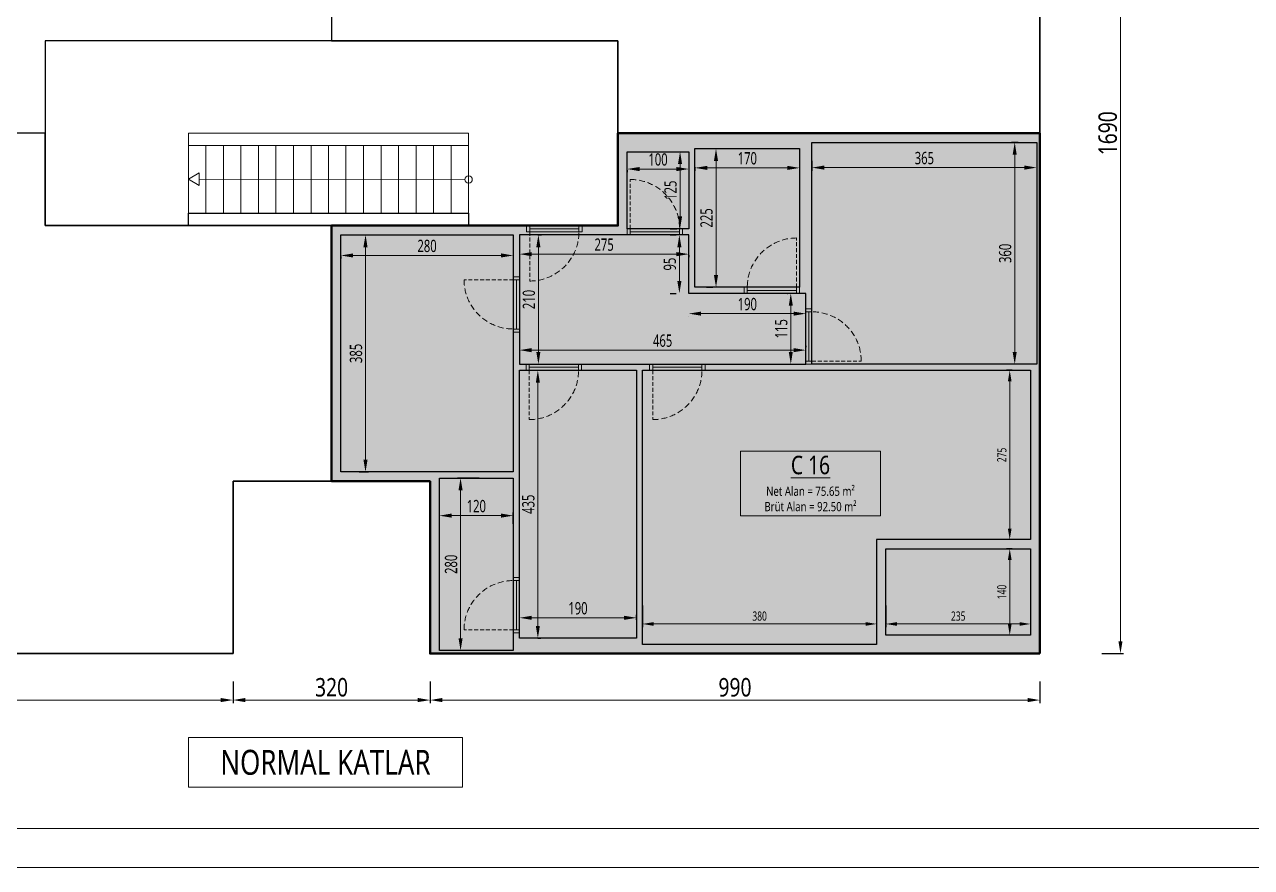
# Model space of a CAD drawing. Header units: metres. Extents: x 41905 to 73816, y -45641 to -42980.
# Drawn here: x 62085 to 64077, y -45641 to -44272 of the extents above; entities that cross this region are included whole.
import ezdxf

# ---------------------------------------------------------------- set-up
doc = ezdxf.new("R2010")
doc.units = ezdxf.units.M
doc.linetypes.add('HIDDEN2', pattern=[4.7625, 3.175, -1.5875])
for name, color, linetype, lineweight, true_color in [('0A PLAN BOYAMA', 7, 'Continuous', 13, 0xffdf7f), ('A YAZDIRMA', 7, 'Continuous', 13, 0x848484), ('A ÖLÇÜ DIŞ', 1, 'Continuous', 13, 0xff0000)]:
    doc.layers.add(name, color=color, linetype=linetype, lineweight=lineweight, true_color=true_color)
for name, color, linetype, lineweight in [('A ALAN BRÜT', 5, 'Continuous', 30), ('A ANTET', 7, 'Continuous', 13), ('A BİNA KONTUR', 4, 'Continuous', 50), ('A DUVAR', 7, 'Continuous', 30), ('A KAPI', 11, 'Continuous', 13), ('A KAPI KESİK', 11, 'HIDDEN2', 13), ('A MERDİVEN', 3, 'Continuous', 13), ('A YAZI', 7, 'Continuous', 13)]:
    doc.layers.add(name, color=color, linetype=linetype, lineweight=lineweight)
doc.styles.add('HİB Segoe Bold', font='segoeuib.ttf', dxfattribs={"width": 0.8})
doc.styles.add('HİB SEGOE Normal .7', font='segoeui.ttf', dxfattribs={"width": 0.7})
doc.styles.add('HİB Segoe Semilight .7', font='segoeuisl.ttf', dxfattribs={"width": 0.7})
doc.dimstyles.new('HİB New', dxfattribs={"dimtxt": 12, "dimasz": 18, "dimexe": 5, "dimexo": 30, "dimgap": 5, "dimtad": 1, "dimdec": 0, "dimzin": 0, "dimdsep": 46, "dimtxsty": 'HİB Segoe Semilight .7', "dimcen": 0.09, "dimclrd": 256, "dimclre": 256, "dimclrt": 256, "dimadec": 0, "dimazin": 0, "dimtfac": 1, "dimtdec": 4, "dimtix": 1, "dimtofl": 0, "dimtmove": 0, "dimatfit": 3, "dimfxl": 30, "dimfxlon": 1, "dimtvp": 1, "dimtolj": 1, "dimtzin": 0, "dimlwd": -1, "dimlwe": -3, "dimarcsym": 0})

# ---------------------------------------------------------------- blocks, each defined once
blk = doc.blocks.new('safsafsaf')
at = {"layer": 'A ANTET', "linetype": 'ByBlock', "ltscale": 100}
blk.add_lwpolyline([(52997.3, -40674.5), (49168, -40674.5), (49168, -37858.9), (52997.3, -37858.9)], close=True, dxfattribs=at)
at = {"layer": 'A YAZDIRMA', "linetype": 'ByBlock', "ltscale": 100}
blk.add_lwpolyline([(53278.8, -40744.9), (53278.8, -37788.5), (49097.6, -37788.5), (49097.6, -40744.9)], close=True, dxfattribs=at)
blk = doc.blocks.new('*D18022')
at = {"layer": 'A ÖLÇÜ DIŞ', "lineweight": -3, "ltscale": 0.5}
for p, q in [((63063.8, -44508.4), (63063.8, -44511.5)), ((63163.8, -44508.4), (63163.8, -44511.5))]:
    blk.add_line(p, q, dxfattribs=at)
at = {"layer": 'A ÖLÇÜ DIŞ', "ltscale": 0.5}
blk.add_line((63083.8, -44506.5), (63143.8, -44506.5), dxfattribs=at)
at = {"layer": 'A ÖLÇÜ DIŞ'}
for points in [[(63083.8, -44503.2), (63083.8, -44509.9), (63063.8, -44506.5)], [(63143.8, -44509.9), (63143.8, -44503.2), (63163.8, -44506.5)]]:
    blk.add_solid(points, dxfattribs=at)
at = {"layer": 'Defpoints', "color": 0}
for p in [(63063.8, -44478.4), (63163.8, -44478.4), (63163.8, -44506.5)]:
    blk.add_point(p, dxfattribs=at)
at = {"layer": 'A ÖLÇÜ DIŞ', "ltscale": 0.5, "insert": (63113.8, -44491.1), "char_height": 20, "attachment_point": 5, "style": 'HİB SEGOE Normal .7'}
blk.add_mtext('\\A1;100', dxfattribs=at)
blk = doc.blocks.new('*D18023')
at = {"layer": 'A ÖLÇÜ DIŞ', "lineweight": -3, "ltscale": 0.5}
for p, q in [((63173.8, -44503.4), (63173.8, -44509.6)), ((63343.8, -44503.4), (63343.8, -44509.6))]:
    blk.add_line(p, q, dxfattribs=at)
at = {"layer": 'A ÖLÇÜ DIŞ', "ltscale": 0.5}
blk.add_line((63193.8, -44504.6), (63323.8, -44504.6), dxfattribs=at)
at = {"layer": 'A ÖLÇÜ DIŞ'}
for points in [[(63193.8, -44501.3), (63193.8, -44508), (63173.8, -44504.6)], [(63323.8, -44508), (63323.8, -44501.3), (63343.8, -44504.6)]]:
    blk.add_solid(points, dxfattribs=at)
at = {"layer": 'Defpoints', "color": 0}
for p in [(63173.8, -44473.4), (63343.8, -44473.4), (63343.8, -44504.6)]:
    blk.add_point(p, dxfattribs=at)
at = {"layer": 'A ÖLÇÜ DIŞ', "ltscale": 0.5, "insert": (63258.8, -44489.2), "char_height": 20, "attachment_point": 5, "style": 'HİB SEGOE Normal .7'}
blk.add_mtext('\\A1;170', dxfattribs=at)
blk = doc.blocks.new('*D18024')
at = {"layer": 'A ÖLÇÜ DIŞ', "lineweight": -3, "ltscale": 0.5}
for p, q in [((63363.8, -44493.4), (63363.8, -44509.2)), ((63728.8, -44493.4), (63728.8, -44509.2))]:
    blk.add_line(p, q, dxfattribs=at)
at = {"layer": 'A ÖLÇÜ DIŞ', "ltscale": 0.5}
blk.add_line((63383.8, -44504.2), (63708.8, -44504.2), dxfattribs=at)
at = {"layer": 'A ÖLÇÜ DIŞ'}
for points in [[(63383.8, -44500.8), (63383.8, -44507.5), (63363.8, -44504.2)], [(63708.8, -44507.5), (63708.8, -44500.8), (63728.8, -44504.2)]]:
    blk.add_solid(points, dxfattribs=at)
at = {"layer": 'Defpoints', "color": 0}
for p in [(63363.8, -44463.4), (63728.8, -44463.4), (63728.8, -44504.2)]:
    blk.add_point(p, dxfattribs=at)
at = {"layer": 'A ÖLÇÜ DIŞ', "ltscale": 0.5, "insert": (63546.3, -44488.8), "char_height": 20, "attachment_point": 5, "style": 'HİB SEGOE Normal .7'}
blk.add_mtext('\\A1;365', dxfattribs=at)
blk = doc.blocks.new('*D18025')
at = {"layer": 'A ÖLÇÜ DIŞ', "lineweight": -3, "ltscale": 0.5}
for p, q in [((63698.8, -44463.4), (63688, -44463.4)), ((63698.8, -44823.4), (63688, -44823.4))]:
    blk.add_line(p, q, dxfattribs=at)
at = {"layer": 'A ÖLÇÜ DIŞ', "ltscale": 0.5}
blk.add_line((63693, -44483.4), (63693, -44803.4), dxfattribs=at)
at = {"layer": 'A ÖLÇÜ DIŞ'}
for points in [[(63696.3, -44483.4), (63689.6, -44483.4), (63693, -44463.4)], [(63689.6, -44803.4), (63696.3, -44803.4), (63693, -44823.4)]]:
    blk.add_solid(points, dxfattribs=at)
at = {"layer": 'Defpoints', "color": 0}
for p in [(63728.8, -44463.4), (63693, -44823.4), (63728.8, -44823.4)]:
    blk.add_point(p, dxfattribs=at)
at = {"layer": 'A ÖLÇÜ DIŞ', "ltscale": 0.5, "insert": (63677.6, -44643.4), "char_height": 20, "attachment_point": 5, "rotation": 90, "style": 'HİB SEGOE Normal .7'}
blk.add_mtext('\\A1;360', dxfattribs=at)
blk = doc.blocks.new('*D18027')
at = {"layer": 'A ÖLÇÜ DIŞ', "lineweight": -3, "ltscale": 0.5}
for p, q in [((63323.8, -44708.4), (63324.4, -44708.4)), ((63323.8, -44823.4), (63324.4, -44823.4))]:
    blk.add_line(p, q, dxfattribs=at)
at = {"layer": 'A ÖLÇÜ DIŞ', "ltscale": 0.5}
blk.add_line((63329.4, -44728.4), (63329.4, -44803.4), dxfattribs=at)
at = {"layer": 'A ÖLÇÜ DIŞ'}
for points in [[(63332.7, -44728.4), (63326.1, -44728.4), (63329.4, -44708.4)], [(63326.1, -44803.4), (63332.7, -44803.4), (63329.4, -44823.4)]]:
    blk.add_solid(points, dxfattribs=at)
at = {"layer": 'Defpoints', "color": 0}
for p in [(63353.8, -44708.4), (63329.4, -44823.4), (63353.8, -44823.4)]:
    blk.add_point(p, dxfattribs=at)
at = {"layer": 'A ÖLÇÜ DIŞ', "ltscale": 0.5, "insert": (63314, -44765.9), "char_height": 20, "attachment_point": 5, "rotation": 90, "style": 'HİB SEGOE Normal .7'}
blk.add_mtext('\\A1;115', dxfattribs=at)
blk = doc.blocks.new('*D18028')
at = {"layer": 'A ÖLÇÜ DIŞ', "ltscale": 0.5}
blk.add_line((63183.8, -44741.3), (63333.8, -44741.3), dxfattribs=at)
at = {"layer": 'A ÖLÇÜ DIŞ', "lineweight": -3, "ltscale": 0.5}
for p, q in [((63163.8, -44746.6), (63163.8, -44746.3)), ((63353.8, -44746.6), (63353.8, -44746.3))]:
    blk.add_line(p, q, dxfattribs=at)
at = {"layer": 'A ÖLÇÜ DIŞ'}
for points in [[(63183.8, -44738), (63183.8, -44744.7), (63163.8, -44741.3)], [(63333.8, -44744.7), (63333.8, -44738), (63353.8, -44741.3)]]:
    blk.add_solid(points, dxfattribs=at)
at = {"layer": 'Defpoints', "color": 0}
for p in [(63163.8, -44716.6), (63353.8, -44716.6), (63353.8, -44741.3)]:
    blk.add_point(p, dxfattribs=at)
at = {"layer": 'A ÖLÇÜ DIŞ', "ltscale": 0.5, "insert": (63258.8, -44725.9), "char_height": 20, "attachment_point": 5, "style": 'HİB SEGOE Normal .7'}
blk.add_mtext('\\A1;190', dxfattribs=at)
blk = doc.blocks.new('*D18029')
at = {"layer": 'A ÖLÇÜ DIŞ', "lineweight": -3, "ltscale": 0.5}
for p, q in [((63192.7, -44473.4), (63203, -44473.4)), ((63192.7, -44698.4), (63203, -44698.4))]:
    blk.add_line(p, q, dxfattribs=at)
at = {"layer": 'A ÖLÇÜ DIŞ', "ltscale": 0.5}
blk.add_line((63208, -44678.4), (63208, -44493.4), dxfattribs=at)
at = {"layer": 'A ÖLÇÜ DIŞ'}
for points in [[(63211.3, -44493.4), (63204.6, -44493.4), (63208, -44473.4)], [(63204.6, -44678.4), (63211.3, -44678.4), (63208, -44698.4)]]:
    blk.add_solid(points, dxfattribs=at)
at = {"layer": 'Defpoints', "color": 0}
for p in [(63208, -44473.4), (63222.7, -44473.4), (63222.7, -44698.4)]:
    blk.add_point(p, dxfattribs=at)
at = {"layer": 'A ÖLÇÜ DIŞ', "ltscale": 0.5, "insert": (63192.6, -44585.9), "char_height": 20, "attachment_point": 5, "rotation": 90, "style": 'HİB SEGOE Normal .7'}
blk.add_mtext('\\A1;225', dxfattribs=at)
blk = doc.blocks.new('*D18030')
at = {"layer": 'A ÖLÇÜ DIŞ', "lineweight": -3, "ltscale": 0.5}
for p, q in [((63133.8, -44478.4), (63144.6, -44478.4)), ((63133.8, -44603.4), (63144.6, -44603.4))]:
    blk.add_line(p, q, dxfattribs=at)
at = {"layer": 'A ÖLÇÜ DIŞ', "ltscale": 0.5}
blk.add_line((63149.6, -44583.4), (63149.6, -44498.4), dxfattribs=at)
at = {"layer": 'A ÖLÇÜ DIŞ'}
for points in [[(63152.9, -44498.4), (63146.3, -44498.4), (63149.6, -44478.4)], [(63146.3, -44583.4), (63152.9, -44583.4), (63149.6, -44603.4)]]:
    blk.add_solid(points, dxfattribs=at)
at = {"layer": 'Defpoints', "color": 0}
for p in [(63149.6, -44478.4), (63163.8, -44478.4), (63163.8, -44603.4)]:
    blk.add_point(p, dxfattribs=at)
at = {"layer": 'A ÖLÇÜ DIŞ', "ltscale": 0.5, "insert": (63134.2, -44540.9), "char_height": 20, "attachment_point": 5, "rotation": 90, "style": 'HİB SEGOE Normal .7'}
blk.add_mtext('\\A1;125', dxfattribs=at)
blk = doc.blocks.new('*D18031')
at = {"layer": 'A ÖLÇÜ DIŞ', "lineweight": -3, "ltscale": 0.5}
for p, q in [((63133.8, -44613.4), (63143.5, -44613.4)), ((63133.8, -44708.4), (63143.5, -44708.4))]:
    blk.add_line(p, q, dxfattribs=at)
at = {"layer": 'A ÖLÇÜ DIŞ', "ltscale": 0.5}
blk.add_line((63148.5, -44633.4), (63148.5, -44688.4), dxfattribs=at)
at = {"layer": 'A ÖLÇÜ DIŞ'}
for points in [[(63151.8, -44633.4), (63145.2, -44633.4), (63148.5, -44613.4)], [(63145.2, -44688.4), (63151.8, -44688.4), (63148.5, -44708.4)]]:
    blk.add_solid(points, dxfattribs=at)
at = {"layer": 'Defpoints', "color": 0}
for p in [(63163.8, -44613.4), (63148.5, -44708.4), (63163.8, -44708.4)]:
    blk.add_point(p, dxfattribs=at)
at = {"layer": 'A ÖLÇÜ DIŞ', "ltscale": 0.5, "insert": (63133.1, -44660.9), "char_height": 20, "attachment_point": 5, "rotation": 90, "style": 'HİB SEGOE Normal .7'}
blk.add_mtext('\\A1;95', dxfattribs=at)
blk = doc.blocks.new('*D18032')
at = {"layer": 'A ÖLÇÜ DIŞ', "lineweight": -3, "ltscale": 0.5}
for p, q in [((62888.8, -44646.6), (62888.8, -44649.7)), ((63163.8, -44646.6), (63163.8, -44649.7))]:
    blk.add_line(p, q, dxfattribs=at)
at = {"layer": 'A ÖLÇÜ DIŞ', "ltscale": 0.5}
blk.add_line((63143.8, -44644.7), (62908.8, -44644.7), dxfattribs=at)
at = {"layer": 'A ÖLÇÜ DIŞ'}
for points in [[(62908.8, -44641.4), (62908.8, -44648.1), (62888.8, -44644.7)], [(63143.8, -44648.1), (63143.8, -44641.4), (63163.8, -44644.7)]]:
    blk.add_solid(points, dxfattribs=at)
at = {"layer": 'Defpoints', "color": 0}
for p in [(62888.8, -44616.6), (63163.8, -44616.6), (62888.8, -44644.7)]:
    blk.add_point(p, dxfattribs=at)
at = {"layer": 'A ÖLÇÜ DIŞ', "ltscale": 0.5, "insert": (63026.3, -44629.4), "char_height": 20, "attachment_point": 5, "style": 'HİB SEGOE Normal .7'}
blk.add_mtext('\\A1;275', dxfattribs=at)
blk = doc.blocks.new('*D18033')
at = {"layer": 'A ÖLÇÜ DIŞ', "lineweight": -3, "ltscale": 0.5}
for p, q in [((62918.8, -44613.4), (62924.6, -44613.4)), ((62918.8, -44823.4), (62924.6, -44823.4))]:
    blk.add_line(p, q, dxfattribs=at)
at = {"layer": 'A ÖLÇÜ DIŞ', "ltscale": 0.5}
blk.add_line((62919.6, -44633.4), (62919.6, -44803.4), dxfattribs=at)
at = {"layer": 'A ÖLÇÜ DIŞ'}
for points in [[(62922.9, -44633.4), (62916.2, -44633.4), (62919.6, -44613.4)], [(62916.2, -44803.4), (62922.9, -44803.4), (62919.6, -44823.4)]]:
    blk.add_solid(points, dxfattribs=at)
at = {"layer": 'Defpoints', "color": 0}
for p in [(62888.8, -44613.4), (62888.8, -44823.4), (62919.6, -44823.4)]:
    blk.add_point(p, dxfattribs=at)
at = {"layer": 'A ÖLÇÜ DIŞ', "ltscale": 0.5, "insert": (62904.2, -44718.4), "char_height": 20, "attachment_point": 5, "rotation": 90, "style": 'HİB SEGOE Normal .7'}
blk.add_mtext('\\A1;210', dxfattribs=at)
blk = doc.blocks.new('*D18034')
at = {"layer": 'A ÖLÇÜ DIŞ', "lineweight": -3, "ltscale": 0.5}
for p, q in [((62888.8, -44793.4), (62888.8, -44795.6)), ((63353.8, -44793.4), (63353.8, -44795.6))]:
    blk.add_line(p, q, dxfattribs=at)
at = {"layer": 'A ÖLÇÜ DIŞ', "ltscale": 0.5}
blk.add_line((62908.8, -44800.6), (63333.8, -44800.6), dxfattribs=at)
at = {"layer": 'A ÖLÇÜ DIŞ'}
for points in [[(62908.8, -44797.3), (62908.8, -44804), (62888.8, -44800.6)], [(63333.8, -44804), (63333.8, -44797.3), (63353.8, -44800.6)]]:
    blk.add_solid(points, dxfattribs=at)
at = {"layer": 'Defpoints', "color": 0}
for p in [(63353.8, -44800.6), (62888.8, -44823.4), (63353.8, -44823.4)]:
    blk.add_point(p, dxfattribs=at)
at = {"layer": 'A ÖLÇÜ DIŞ', "ltscale": 0.5, "insert": (63121.3, -44785.3), "char_height": 20, "attachment_point": 5, "style": 'HİB SEGOE Normal .7'}
blk.add_mtext('\\A1;465', dxfattribs=at)
blk = doc.blocks.new('*D18036')
at = {"layer": 'A ÖLÇÜ DIŞ', "lineweight": -3, "ltscale": 0.5}
for p, q in [((62888.8, -45238.4), (62888.8, -45230.3)), ((63078.8, -45238.4), (63078.8, -45230.3))]:
    blk.add_line(p, q, dxfattribs=at)
at = {"layer": 'A ÖLÇÜ DIŞ', "ltscale": 0.5}
blk.add_line((62908.8, -45235.3), (63058.8, -45235.3), dxfattribs=at)
at = {"layer": 'A ÖLÇÜ DIŞ'}
for points in [[(62908.8, -45232), (62908.8, -45238.6), (62888.8, -45235.3)], [(63058.8, -45238.6), (63058.8, -45232), (63078.8, -45235.3)]]:
    blk.add_solid(points, dxfattribs=at)
at = {"layer": 'Defpoints', "color": 0}
for p in [(63078.8, -45235.3), (62888.8, -45268.4), (63078.8, -45268.4)]:
    blk.add_point(p, dxfattribs=at)
at = {"layer": 'A ÖLÇÜ DIŞ', "ltscale": 0.5, "insert": (62983.8, -45219.9), "char_height": 20, "attachment_point": 5, "style": 'HİB SEGOE Normal .7'}
blk.add_mtext('\\A1;190', dxfattribs=at)
blk = doc.blocks.new('*D18037')
at = {"layer": 'A ÖLÇÜ DIŞ', "lineweight": -3, "ltscale": 0.5}
for p, q in [((62758.8, -45082.5), (62758.8, -45064.4)), ((62878.8, -45082.5), (62878.8, -45064.4))]:
    blk.add_line(p, q, dxfattribs=at)
at = {"layer": 'A ÖLÇÜ DIŞ', "ltscale": 0.5}
blk.add_line((62858.8, -45069.4), (62778.8, -45069.4), dxfattribs=at)
at = {"layer": 'A ÖLÇÜ DIŞ'}
for points in [[(62778.8, -45066), (62778.8, -45072.7), (62758.8, -45069.4)], [(62858.8, -45072.7), (62858.8, -45066), (62878.8, -45069.4)]]:
    blk.add_solid(points, dxfattribs=at)
at = {"layer": 'Defpoints', "color": 0}
for p in [(62758.8, -45069.4), (62758.8, -45112.5), (62878.8, -45112.5)]:
    blk.add_point(p, dxfattribs=at)
at = {"layer": 'A ÖLÇÜ DIŞ', "ltscale": 0.5, "insert": (62818.8, -45054), "char_height": 20, "attachment_point": 5, "style": 'HİB SEGOE Normal .7'}
blk.add_mtext('\\A1;120', dxfattribs=at)
blk = doc.blocks.new('*D18038')
at = {"layer": 'A ÖLÇÜ DIŞ', "lineweight": -3, "ltscale": 0.5}
for p, q in [((62823.2, -45008.4), (62788.2, -45008.4)), ((62823.2, -45288.4), (62788.2, -45288.4))]:
    blk.add_line(p, q, dxfattribs=at)
at = {"layer": 'A ÖLÇÜ DIŞ', "ltscale": 0.5}
blk.add_line((62793.2, -45268.4), (62793.2, -45028.4), dxfattribs=at)
at = {"layer": 'A ÖLÇÜ DIŞ'}
for points in [[(62796.6, -45028.4), (62789.9, -45028.4), (62793.2, -45008.4)], [(62789.9, -45268.4), (62796.6, -45268.4), (62793.2, -45288.4)]]:
    blk.add_solid(points, dxfattribs=at)
at = {"layer": 'Defpoints', "color": 0}
for p in [(62793.2, -45008.4), (62888.5, -45008.4), (62888.5, -45288.4)]:
    blk.add_point(p, dxfattribs=at)
at = {"layer": 'A ÖLÇÜ DIŞ', "ltscale": 0.5, "insert": (62777.9, -45148.4), "char_height": 20, "attachment_point": 5, "rotation": 90, "style": 'HİB SEGOE Normal .7'}
blk.add_mtext('\\A1;280', dxfattribs=at)
blk = doc.blocks.new('*D18039')
at = {"layer": 'A ÖLÇÜ DIŞ', "lineweight": -3, "ltscale": 0.5}
for p, q in [((62918.8, -44833.4), (62923.7, -44833.4)), ((62918.8, -45268.4), (62923.7, -45268.4))]:
    blk.add_line(p, q, dxfattribs=at)
at = {"layer": 'A ÖLÇÜ DIŞ', "ltscale": 0.5}
blk.add_line((62918.7, -44853.4), (62918.7, -45248.4), dxfattribs=at)
at = {"layer": 'A ÖLÇÜ DIŞ'}
for points in [[(62922, -44853.4), (62915.4, -44853.4), (62918.7, -44833.4)], [(62915.4, -45248.4), (62922, -45248.4), (62918.7, -45268.4)]]:
    blk.add_solid(points, dxfattribs=at)
at = {"layer": 'Defpoints', "color": 0}
for p in [(62888.8, -44833.4), (62888.8, -45268.4), (62918.7, -45268.4)]:
    blk.add_point(p, dxfattribs=at)
at = {"layer": 'A ÖLÇÜ DIŞ', "ltscale": 0.5, "insert": (62903.3, -45050.9), "char_height": 20, "attachment_point": 5, "rotation": 90, "style": 'HİB SEGOE Normal .7'}
blk.add_mtext('\\A1;435', dxfattribs=at)
blk = doc.blocks.new('*D18040')
at = {"layer": 'A ÖLÇÜ DIŞ', "lineweight": -3, "ltscale": 0.5}
for p, q in [((62628.8, -44613.4), (62643.9, -44613.4)), ((62628.8, -44998.4), (62643.9, -44998.4))]:
    blk.add_line(p, q, dxfattribs=at)
at = {"layer": 'A ÖLÇÜ DIŞ', "ltscale": 0.5}
blk.add_line((62638.9, -44633.4), (62638.9, -44978.4), dxfattribs=at)
at = {"layer": 'A ÖLÇÜ DIŞ'}
for points in [[(62642.2, -44633.4), (62635.5, -44633.4), (62638.9, -44613.4)], [(62635.5, -44978.4), (62642.2, -44978.4), (62638.9, -44998.4)]]:
    blk.add_solid(points, dxfattribs=at)
at = {"layer": 'Defpoints', "color": 0}
for p in [(62598.8, -44613.4), (62598.8, -44998.4), (62638.9, -44998.4)]:
    blk.add_point(p, dxfattribs=at)
at = {"layer": 'A ÖLÇÜ DIŞ', "ltscale": 0.5, "insert": (62623.5, -44805.9), "char_height": 20, "attachment_point": 5, "rotation": 90, "style": 'HİB SEGOE Normal .7'}
blk.add_mtext('\\A1;385', dxfattribs=at)
blk = doc.blocks.new('*D18041')
at = {"layer": 'A ÖLÇÜ DIŞ', "lineweight": -3, "ltscale": 0.5}
for p, q in [((62598.8, -44648.5), (62598.8, -44651.9)), ((62878.8, -44648.5), (62878.8, -44651.9))]:
    blk.add_line(p, q, dxfattribs=at)
at = {"layer": 'A ÖLÇÜ DIŞ', "ltscale": 0.5}
blk.add_line((62618.8, -44646.9), (62858.8, -44646.9), dxfattribs=at)
at = {"layer": 'A ÖLÇÜ DIŞ'}
for points in [[(62618.8, -44643.5), (62618.8, -44650.2), (62598.8, -44646.9)], [(62858.8, -44650.2), (62858.8, -44643.5), (62878.8, -44646.9)]]:
    blk.add_solid(points, dxfattribs=at)
at = {"layer": 'Defpoints', "color": 0}
for p in [(62598.8, -44618.5), (62878.8, -44618.5), (62878.8, -44646.9)]:
    blk.add_point(p, dxfattribs=at)
at = {"layer": 'A ÖLÇÜ DIŞ', "ltscale": 0.5, "insert": (62738.8, -44631.5), "char_height": 20, "attachment_point": 5, "style": 'HİB SEGOE Normal .7'}
blk.add_mtext('\\A1;280', dxfattribs=at)
blk = doc.blocks.new('MER')
at = {"layer": 'A MERDİVEN'}
for p, q in [((0, 110), (0, 0)), ((28.4, 110), (28.4, 0)), ((56.9, 110), (56.9, 0)), ((85.3, 110), (85.3, 0)), ((113.7, 110), (113.7, 0)), ((142.2, 110), (142.2, 0)), ((170.6, 110), (170.6, 0)), ((199.1, 110), (199.1, 0)), ((227.5, 110), (227.5, 0)), ((255.9, 110), (255.9, 0)), ((284.4, 110), (284.4, 0)), ((312.8, 110), (312.8, 0)), ((341.2, 110), (341.2, 0)), ((369.7, 110), (369.7, 0)), ((398.1, 110), (398.1, 0)), ((426.6, 110), (426.6, 0)), ((455, 110), (455, 0)), ((449, 55), (17.7, 55.5))]:
    blk.add_line(p, q, dxfattribs=at)
for points in [[(0, 130), (455, 130), (455, 110), (0, 110)], [(0, 55.5), (17.7, 45.3), (17.7, 65.8)]]:
    blk.add_lwpolyline(points, close=True, dxfattribs=at)
blk.add_circle((455, 55), 6, dxfattribs=at)
for p in [(28.4, 110), (56.9, 110), (85.3, 110), (113.7, 110), (142.2, 110), (170.6, 110), (199.1, 110), (227.5, 110), (255.9, 110), (284.4, 110), (312.8, 110), (341.2, 110), (369.7, 110), (398.1, 110), (426.6, 110)]:
    blk.add_point(p, dxfattribs=at)
blk = doc.blocks.new('KAPI 90X10')
at = {"layer": 'A KAPI', "color": 0}
for points in [[(5, 10), (0, 10), (0, 0), (5, 0)], [(85, 5), (85, 10), (5, 10), (5, 5)], [(90, 10), (85, 10), (85, 0), (90, 0)]]:
    blk.add_lwpolyline(points, close=True, dxfattribs=at)
at = {"layer": 'A KAPI KESİK', "color": 0, "ltscale": 2}
blk.add_line((85, 10), (85, 90), dxfattribs=at)
at = {"layer": 'A KAPI KESİK', "color": 0, "ltscale": 3}
blk.add_arc((85, 10), 80, 90, 180, dxfattribs=at)
at = {"layer": 'A YAZI', "color": 0, "style": 'HİB Segoe Semilight .7', "width": 0.7}
blk.add_attdef('KAPI_NO', (76.6, 23.8), '', height=12, rotation=90, dxfattribs=at)
blk = doc.blocks.new('*D18046')
at = {"layer": 'A ÖLÇÜ DIŞ', "lineweight": -3, "ltscale": 0.5}
for p, q in [((61433.8, -45338.9), (61433.8, -45373.9)), ((62423.8, -45338.9), (62423.8, -45373.9))]:
    blk.add_line(p, q, dxfattribs=at)
at = {"layer": 'A ÖLÇÜ DIŞ', "ltscale": 0.5}
blk.add_line((61453.8, -45368.9), (62403.8, -45368.9), dxfattribs=at)
at = {"layer": 'A ÖLÇÜ DIŞ'}
for points in [[(61453.8, -45365.5), (61453.8, -45372.2), (61433.8, -45368.9)], [(62403.8, -45372.2), (62403.8, -45365.5), (62423.8, -45368.9)]]:
    blk.add_solid(points, dxfattribs=at)
at = {"layer": 'Defpoints', "color": 0}
for p in [(61433.8, -45293.4), (62423.8, -45293.4), (62423.8, -45368.9)]:
    blk.add_point(p, dxfattribs=at)
at = {"layer": 'A ÖLÇÜ DIŞ', "ltscale": 0.5, "insert": (61928.8, -45348.3), "char_height": 30, "attachment_point": 5, "style": 'HİB Segoe Bold'}
blk.add_mtext('\\A1;990', dxfattribs=at)
blk = doc.blocks.new('*D18047')
at = {"layer": 'A ÖLÇÜ DIŞ', "lineweight": -3, "ltscale": 0.5}
for p, q in [((62423.8, -45338.9), (62423.8, -45373.9)), ((62743.8, -45338.9), (62743.8, -45373.9))]:
    blk.add_line(p, q, dxfattribs=at)
at = {"layer": 'A ÖLÇÜ DIŞ', "ltscale": 0.5}
blk.add_line((62443.8, -45368.9), (62723.8, -45368.9), dxfattribs=at)
at = {"layer": 'A ÖLÇÜ DIŞ'}
for points in [[(62443.8, -45365.5), (62443.8, -45372.2), (62423.8, -45368.9)], [(62723.8, -45372.2), (62723.8, -45365.5), (62743.8, -45368.9)]]:
    blk.add_solid(points, dxfattribs=at)
at = {"layer": 'Defpoints', "color": 0}
for p in [(62423.8, -45293.4), (62743.8, -45293.4), (62743.8, -45368.9)]:
    blk.add_point(p, dxfattribs=at)
at = {"layer": 'A ÖLÇÜ DIŞ', "ltscale": 0.5, "insert": (62583.8, -45348.3), "char_height": 30, "attachment_point": 5, "style": 'HİB Segoe Bold'}
blk.add_mtext('\\A1;320', dxfattribs=at)
blk = doc.blocks.new('*D18048')
at = {"layer": 'A ÖLÇÜ DIŞ', "lineweight": -3, "ltscale": 0.5}
for p, q in [((62743.8, -45338.9), (62743.8, -45373.9)), ((63733.8, -45338.9), (63733.8, -45373.9))]:
    blk.add_line(p, q, dxfattribs=at)
at = {"layer": 'A ÖLÇÜ DIŞ', "ltscale": 0.5}
blk.add_line((62763.8, -45368.9), (63713.8, -45368.9), dxfattribs=at)
at = {"layer": 'A ÖLÇÜ DIŞ'}
for points in [[(62763.8, -45365.5), (62763.8, -45372.2), (62743.8, -45368.9)], [(63713.8, -45372.2), (63713.8, -45365.5), (63733.8, -45368.9)]]:
    blk.add_solid(points, dxfattribs=at)
at = {"layer": 'Defpoints', "color": 0}
for p in [(62743.8, -45293.4), (63733.8, -45293.4), (63733.8, -45368.9)]:
    blk.add_point(p, dxfattribs=at)
at = {"layer": 'A ÖLÇÜ DIŞ', "ltscale": 0.5, "insert": (63238.8, -45348.3), "char_height": 30, "attachment_point": 5, "style": 'HİB Segoe Bold'}
blk.add_mtext('\\A1;990', dxfattribs=at)
blk = doc.blocks.new('*D18049')
at = {"layer": 'A ÖLÇÜ DIŞ', "lineweight": -3, "ltscale": 0.5}
for p, q in [((63834.7, -43603.4), (63869.7, -43603.4)), ((63834.7, -45293.4), (63869.7, -45293.4))]:
    blk.add_line(p, q, dxfattribs=at)
at = {"layer": 'A ÖLÇÜ DIŞ', "ltscale": 0.5}
blk.add_line((63864.7, -45273.4), (63864.7, -43623.4), dxfattribs=at)
at = {"layer": 'A ÖLÇÜ DIŞ'}
for points in [[(63868, -43623.4), (63861.4, -43623.4), (63864.7, -43603.4)], [(63861.4, -45273.4), (63868, -45273.4), (63864.7, -45293.4)]]:
    blk.add_solid(points, dxfattribs=at)
at = {"layer": 'Defpoints', "color": 0}
for p in [(63733.8, -43603.4), (63864.7, -43603.4), (63733.8, -45293.4)]:
    blk.add_point(p, dxfattribs=at)
at = {"layer": 'A ÖLÇÜ DIŞ', "ltscale": 0.5, "insert": (63844.1, -44448.4), "char_height": 30, "attachment_point": 5, "rotation": 90, "style": 'HİB Segoe Bold'}
blk.add_mtext('\\A1;1690', dxfattribs=at)
blk = doc.blocks.new('*D18334')
at = {"layer": 'A ÖLÇÜ DIŞ', "lineweight": -3, "ltscale": 0.5}
for p, q in [((63688.8, -44833.4), (63679.9, -44833.4)), ((63688.8, -45108.4), (63679.9, -45108.4))]:
    blk.add_line(p, q, dxfattribs=at)
at = {"layer": 'A ÖLÇÜ DIŞ', "ltscale": 0.5}
blk.add_line((63684.9, -44851.4), (63684.9, -45090.4), dxfattribs=at)
at = {"layer": 'A ÖLÇÜ DIŞ'}
for points in [[(63687.9, -44851.4), (63681.9, -44851.4), (63684.9, -44833.4)], [(63681.9, -45090.4), (63687.9, -45090.4), (63684.9, -45108.4)]]:
    blk.add_solid(points, dxfattribs=at)
at = {"layer": 'Defpoints', "color": 0}
for p in [(63718.8, -44833.4), (63684.9, -45108.4), (63718.8, -45108.4)]:
    blk.add_point(p, dxfattribs=at)
at = {"layer": 'A ÖLÇÜ DIŞ', "ltscale": 0.5, "insert": (63672.1, -44970.9), "char_height": 15, "attachment_point": 5, "rotation": 90, "style": 'HİB SEGOE Normal .7'}
blk.add_mtext('\\A1;275', dxfattribs=at)
blk = doc.blocks.new('*D18335')
at = {"layer": 'A ÖLÇÜ DIŞ', "lineweight": -3, "ltscale": 0.5}
for p, q in [((63088.8, -45215.3), (63088.8, -45250.3)), ((63468.8, -45215.3), (63468.8, -45250.3))]:
    blk.add_line(p, q, dxfattribs=at)
at = {"layer": 'A ÖLÇÜ DIŞ', "ltscale": 0.5}
blk.add_line((63106.8, -45245.3), (63450.8, -45245.3), dxfattribs=at)
at = {"layer": 'A ÖLÇÜ DIŞ'}
for points in [[(63106.8, -45242.3), (63106.8, -45248.3), (63088.8, -45245.3)], [(63450.8, -45248.3), (63450.8, -45242.3), (63468.8, -45245.3)]]:
    blk.add_solid(points, dxfattribs=at)
at = {"layer": 'Defpoints', "color": 0}
for p in [(63088.8, -44833.4), (63468.8, -45108.4), (63468.8, -45245.3)]:
    blk.add_point(p, dxfattribs=at)
at = {"layer": 'A ÖLÇÜ DIŞ', "ltscale": 0.5, "insert": (63278.8, -45232.6), "char_height": 15, "attachment_point": 5, "style": 'HİB SEGOE Normal .7'}
blk.add_mtext('\\A1;380', dxfattribs=at)
blk = doc.blocks.new('*D18336')
at = {"layer": 'A ÖLÇÜ DIŞ', "lineweight": -3, "ltscale": 0.5}
for p, q in [((63688.8, -45123.4), (63679.9, -45123.4)), ((63688.8, -45263.4), (63679.9, -45263.4))]:
    blk.add_line(p, q, dxfattribs=at)
at = {"layer": 'A ÖLÇÜ DIŞ', "ltscale": 0.5}
blk.add_line((63684.9, -45141.4), (63684.9, -45245.4), dxfattribs=at)
at = {"layer": 'A ÖLÇÜ DIŞ'}
for points in [[(63687.9, -45141.4), (63681.9, -45141.4), (63684.9, -45123.4)], [(63681.9, -45245.4), (63687.9, -45245.4), (63684.9, -45263.4)]]:
    blk.add_solid(points, dxfattribs=at)
at = {"layer": 'Defpoints', "color": 0}
for p in [(63718.8, -45123.4), (63684.9, -45263.4), (63718.8, -45263.4)]:
    blk.add_point(p, dxfattribs=at)
at = {"layer": 'A ÖLÇÜ DIŞ', "ltscale": 0.5, "insert": (63672.1, -45193.4), "char_height": 15, "attachment_point": 5, "rotation": 90, "style": 'HİB SEGOE Normal .7'}
blk.add_mtext('\\A1;140', dxfattribs=at)
blk = doc.blocks.new('*D18337')
at = {"layer": 'A ÖLÇÜ DIŞ', "lineweight": -3, "ltscale": 0.5}
for p, q in [((63483.8, -45215.3), (63483.8, -45250.3)), ((63718.8, -45215.3), (63718.8, -45250.3))]:
    blk.add_line(p, q, dxfattribs=at)
at = {"layer": 'A ÖLÇÜ DIŞ', "ltscale": 0.5}
blk.add_line((63700.8, -45245.3), (63501.8, -45245.3), dxfattribs=at)
at = {"layer": 'A ÖLÇÜ DIŞ'}
for points in [[(63501.8, -45242.3), (63501.8, -45248.3), (63483.8, -45245.3)], [(63700.8, -45248.3), (63700.8, -45242.3), (63718.8, -45245.3)]]:
    blk.add_solid(points, dxfattribs=at)
at = {"layer": 'Defpoints', "color": 0}
for p in [(63483.8, -45123.4), (63718.8, -45123.4), (63483.8, -45245.3)]:
    blk.add_point(p, dxfattribs=at)
at = {"layer": 'A ÖLÇÜ DIŞ', "ltscale": 0.5, "insert": (63601.3, -45232.6), "char_height": 15, "attachment_point": 5, "style": 'HİB SEGOE Normal .7'}
blk.add_mtext('\\A1;235', dxfattribs=at)

msp = doc.modelspace()

# ---------------------------------------------------------------- hatches: boundary and pattern name
at = {"layer": '0A PLAN BOYAMA', "linetype": 'ByBlock', "ltscale": 100, "true_color": 0xffeebb, "transparency": 33554687}
h = msp.add_hatch(color=254, dxfattribs=at)
h.dxf.hatch_style = 1
h.paths.add_polyline_path([(63733.8, -45293.4), (62743.8, -45293.4), (62743.8, -45013.4), (62583.8, -45013.4), (62583.8, -44598.4), (63048.8, -44598.4), (63048.8, -44448.4), (63733.8, -44448.4)])

# ---------------------------------------------------------------- linework, layer by layer
at = {"layer": 'A ALAN BRÜT', "ltscale": 0.5}
for points in [[(61433.8, -43603.4), (62423.8, -43603.4), (62423.8, -43883.4), (62583.8, -43883.4), (62583.8, -44298.4), (62118.8, -44298.4), (62118.8, -44448.4), (61433.8, -44448.4)], [(61433.8, -43603.4), (62423.8, -43603.4), (62423.8, -43883.4), (62743.8, -43883.4), (62743.8, -43603.4), (63733.8, -43603.4), (63733.8, -45293.4), (62743.8, -45293.4), (62743.8, -45013.4), (62423.8, -45013.4), (62423.8, -45293.4), (61433.8, -45293.4)], [(63733.8, -43603.4), (62743.8, -43603.4), (62743.8, -43883.4), (62583.8, -43883.4), (62583.8, -44298.4), (63048.8, -44298.4), (63048.8, -44448.4), (63733.8, -44448.4)], [(63048.8, -44298.4), (62118.8, -44298.4), (62118.8, -44598.4), (63048.8, -44598.4)], [(61433.8, -45293.4), (62423.8, -45293.4), (62423.8, -45013.4), (62583.8, -45013.4), (62583.8, -44598.4), (62118.8, -44598.4), (62118.8, -44448.4), (61433.8, -44448.4)], [(63733.8, -45293.4), (62743.8, -45293.4), (62743.8, -45013.4), (62583.8, -45013.4), (62583.8, -44598.4), (63048.8, -44598.4), (63048.8, -44448.4), (63733.8, -44448.4)]]:
    msp.add_lwpolyline(points, close=True, dxfattribs=at)
at = {"layer": 'A BİNA KONTUR', "ltscale": 0.5}
msp.add_lwpolyline([(63733.8, -45293.4), (62743.8, -45293.4), (62743.8, -45013.4), (62583.8, -45013.4), (62583.8, -44598.4), (63048.8, -44598.4), (63048.8, -44448.4), (63733.8, -44448.4)], close=True, dxfattribs=at)
at = {"layer": 'A DUVAR', "ltscale": 0.5}
for points in [[(63728.8, -44463.4), (63728.8, -44823.4), (63363.8, -44823.4), (63363.8, -44463.4)], [(63163.8, -44478.4), (63163.8, -44603.4), (63063.8, -44603.4), (63063.8, -44478.4)], [(63343.8, -44473.4), (63343.8, -44698.4), (63173.8, -44698.4), (63173.8, -44473.4)], [(62878.8, -44613.4), (62878.8, -44998.4), (62598.8, -44998.4), (62598.8, -44613.4)], [(62888.8, -44613.4), (62888.8, -44823.4), (63353.8, -44823.4), (63353.8, -44708.4), (63163.8, -44708.4), (63163.8, -44613.4)], [(63078.8, -44833.4), (63078.8, -45268.4), (62888.8, -45268.4), (62888.8, -44833.4)], [(63718.8, -45108.4), (63468.8, -45108.4), (63468.8, -45278.4), (63088.8, -45278.4), (63088.8, -44833.4), (63718.8, -44833.4)], [(62878.8, -45008.4), (62878.8, -45288.4), (62758.8, -45288.4), (62758.8, -45008.4)], [(63483.8, -45263.4), (63483.8, -45123.4), (63718.8, -45123.4), (63718.8, -45263.4)]]:
    msp.add_lwpolyline(points, close=True, dxfattribs=at)
msp.add_lwpolyline([(62351.3, -44598.4), (62351.3, -44578.4), (62806.3, -44578.4), (62806.3, -44598.4)], dxfattribs=at)

# ---------------------------------------------------------------- block references
at = {"layer": 'A ANTET', "ltscale": 0.5, "xscale": 0.8999999999999999, "yscale": 0.8999999999999999, "zscale": 0.8999999999999999}
msp.add_blockref('safsafsaf', (16533, -8970.3), dxfattribs=at)
at = {"layer": 'A DUVAR', "ltscale": 0.5}
msp.add_blockref('MER', (62351.3, -44578.4), dxfattribs=at)
at = {"layer": 'A KAPI', "ltscale": 100, "xscale": -1}
msp.add_blockref('KAPI 90X10', (63153.8, -44613.5), dxfattribs=at)
at = {"layer": 'A KAPI', "ltscale": 100}
for p, rotation in [((62990.5, -44598.4), 179.9999999999999), ((62888.9, -44771.3), 89.99999999999997), ((63353.8, -44733.4), 270), ((62989.8, -44823.4), 180), ((63190.2, -44823.4), 180)]:
    msp.add_blockref('KAPI 90X10', p, dxfattribs=dict(at, rotation=rotation))
msp.add_blockref('KAPI 90X10', (63253.8, -44708.5), dxfattribs=at)
at = {"layer": 'A KAPI', "ltscale": 100, "xscale": -1, "rotation": 89.99999999999997}
msp.add_blockref('KAPI 90X10', (62888.9, -45169.8), dxfattribs=at)

# ---------------------------------------------------------------- texts
at = {"layer": 'A YAZI', "ltscale": 100, "attachment_point": 7, "style": 'HİB Segoe Bold', "bg_fill": 16}
for s, insert, char_height, width in [('\\pxqc;{\\H2x;\\LC 16\\P\\pxql;}Net Alan^I= 75.65 m²\\PBrüt Alan^I= 92.50 m²', (63255, -45062.5), 15, 212.748), ('\\pxqc;NORMAL KATLAR', (62371.9, -45490.8), 40.5, 403.962)]:
    msp.add_mtext(s, dxfattribs=dict(at, insert=insert, char_height=char_height, width=width))

# ---------------------------------------------------------------- dimensions: what is measured, and where the dimension line sits
at = {"layer": 'A ÖLÇÜ DIŞ', "ltscale": 0.5}
for base, p1, p2, override, picture, middle in [((63864.7, -43603.4), (63733.8, -45293.4), (63733.8, -43603.4), {"dimtxt": 30, "dimasz": 20, "dimtxsty": 'HİB Segoe Bold'}, '*D18049', (63844.1, -44448.4)), ((63693, -44823.4), (63728.8, -44463.4), (63728.8, -44823.4), {"dimtxt": 20, "dimasz": 20, "dimtxsty": 'HİB SEGOE Normal .7'}, '*D18025', (63677.6, -44643.4)), ((63149.6, -44478.4), (63163.8, -44603.4), (63163.8, -44478.4), {"dimtxt": 20, "dimasz": 20, "dimtxsty": 'HİB SEGOE Normal .7'}, '*D18030', (63134.2, -44540.9)), ((63208, -44473.4), (63222.7, -44698.4), (63222.7, -44473.4), {"dimtxt": 20, "dimasz": 20, "dimtxsty": 'HİB SEGOE Normal .7'}, '*D18029', (63192.6, -44585.9)), ((62638.9, -44998.4), (62598.8, -44613.4), (62598.8, -44998.4), {"dimtxt": 20, "dimasz": 20, "dimtxsty": 'HİB SEGOE Normal .7'}, '*D18040', (62623.5, -44805.9)), ((62919.6, -44823.4), (62888.8, -44613.4), (62888.8, -44823.4), {"dimtxt": 20, "dimasz": 20, "dimtxsty": 'HİB SEGOE Normal .7'}, '*D18033', (62904.2, -44718.4)), ((63148.5, -44708.4), (63163.8, -44613.4), (63163.8, -44708.4), {"dimtxt": 20, "dimasz": 20, "dimtxsty": 'HİB SEGOE Normal .7'}, '*D18031', (63133.1, -44660.9)), ((63329.4, -44823.4), (63353.8, -44708.4), (63353.8, -44823.4), {"dimtxt": 20, "dimasz": 20, "dimtxsty": 'HİB SEGOE Normal .7'}, '*D18027', (63314, -44765.9)), ((62918.7, -45268.4), (62888.8, -44833.4), (62888.8, -45268.4), {"dimtxt": 20, "dimasz": 20, "dimtxsty": 'HİB SEGOE Normal .7'}, '*D18039', (62903.3, -45050.9)), ((63684.9, -45108.4), (63718.8, -44833.4), (63718.8, -45108.4), {"dimtxt": 15, "dimtxsty": 'HİB SEGOE Normal .7'}, '*D18334', (63672.1, -44970.9)), ((62793.2, -45008.4), (62888.5, -45288.4), (62888.5, -45008.4), {"dimtxt": 20, "dimasz": 20, "dimtxsty": 'HİB SEGOE Normal .7'}, '*D18038', (62777.9, -45148.4)), ((63684.9, -45263.4), (63718.8, -45123.4), (63718.8, -45263.4), {"dimtxt": 15, "dimtxsty": 'HİB SEGOE Normal .7'}, '*D18336', (63672.1, -45193.4))]:
    dim = msp.add_linear_dim(base=base, p1=p1, p2=p2, angle=90, dimstyle='HİB New', override=override, dxfattribs=at)
    dim.commit()
    dim.dimension.update_dxf_attribs({"geometry": picture, "text_midpoint": middle})
for base, p1, p2, override, picture, middle in [((63728.8, -44504.2), (63363.8, -44463.4), (63728.8, -44463.4), {"dimtxt": 20, "dimasz": 20, "dimtxsty": 'HİB SEGOE Normal .7'}, '*D18024', (63546.3, -44488.8)), ((63163.8, -44506.5), (63063.8, -44478.4), (63163.8, -44478.4), {"dimtxt": 20, "dimasz": 20, "dimtxsty": 'HİB SEGOE Normal .7'}, '*D18022', (63113.8, -44491.1)), ((63343.8, -44504.6), (63173.8, -44473.4), (63343.8, -44473.4), {"dimtxt": 20, "dimasz": 20, "dimtxsty": 'HİB SEGOE Normal .7'}, '*D18023', (63258.8, -44489.2)), ((62878.8, -44646.9), (62598.8, -44618.5), (62878.8, -44618.5), {"dimtxt": 20, "dimasz": 20, "dimtxsty": 'HİB SEGOE Normal .7'}, '*D18041', (62738.8, -44631.5)), ((62888.8, -44644.7), (63163.8, -44616.6), (62888.8, -44616.6), {"dimtxt": 20, "dimasz": 20, "dimtxsty": 'HİB SEGOE Normal .7'}, '*D18032', (63026.3, -44629.4)), ((63353.8, -44741.3), (63163.8, -44716.6), (63353.8, -44716.6), {"dimtxt": 20, "dimasz": 20, "dimtxsty": 'HİB SEGOE Normal .7'}, '*D18028', (63258.8, -44725.9)), ((63353.8, -44800.6), (62888.8, -44823.4), (63353.8, -44823.4), {"dimtxt": 20, "dimasz": 20, "dimtxsty": 'HİB SEGOE Normal .7'}, '*D18034', (63121.3, -44785.3)), ((63468.8, -45245.3), (63088.8, -44833.4), (63468.8, -45108.4), {"dimtxt": 15, "dimtxsty": 'HİB SEGOE Normal .7'}, '*D18335', (63278.8, -45232.6)), ((62758.8, -45069.4), (62878.8, -45112.5), (62758.8, -45112.5), {"dimtxt": 20, "dimasz": 20, "dimtxsty": 'HİB SEGOE Normal .7'}, '*D18037', (62818.8, -45054)), ((63483.8, -45245.3), (63718.8, -45123.4), (63483.8, -45123.4), {"dimtxt": 15, "dimtxsty": 'HİB SEGOE Normal .7'}, '*D18337', (63601.3, -45232.6)), ((63078.8, -45235.3), (62888.8, -45268.4), (63078.8, -45268.4), {"dimtxt": 20, "dimasz": 20, "dimtxsty": 'HİB SEGOE Normal .7'}, '*D18036', (62983.8, -45219.9)), ((62423.8, -45368.9), (61433.8, -45293.4), (62423.8, -45293.4), {"dimtxt": 30, "dimasz": 20, "dimtxsty": 'HİB Segoe Bold'}, '*D18046', (61928.8, -45348.3)), ((62743.8, -45368.9), (62423.8, -45293.4), (62743.8, -45293.4), {"dimtxt": 30, "dimasz": 20, "dimtxsty": 'HİB Segoe Bold'}, '*D18047', (62583.8, -45348.3)), ((63733.8, -45368.9), (62743.8, -45293.4), (63733.8, -45293.4), {"dimtxt": 30, "dimasz": 20, "dimtxsty": 'HİB Segoe Bold'}, '*D18048', (63238.8, -45348.3))]:
    dim = msp.add_linear_dim(base=base, p1=p1, p2=p2, dimstyle='HİB New', override=override, dxfattribs=at)
    dim.commit()
    dim.dimension.update_dxf_attribs({"geometry": picture, "text_midpoint": middle})

doc.saveas('drawing.dxf')
